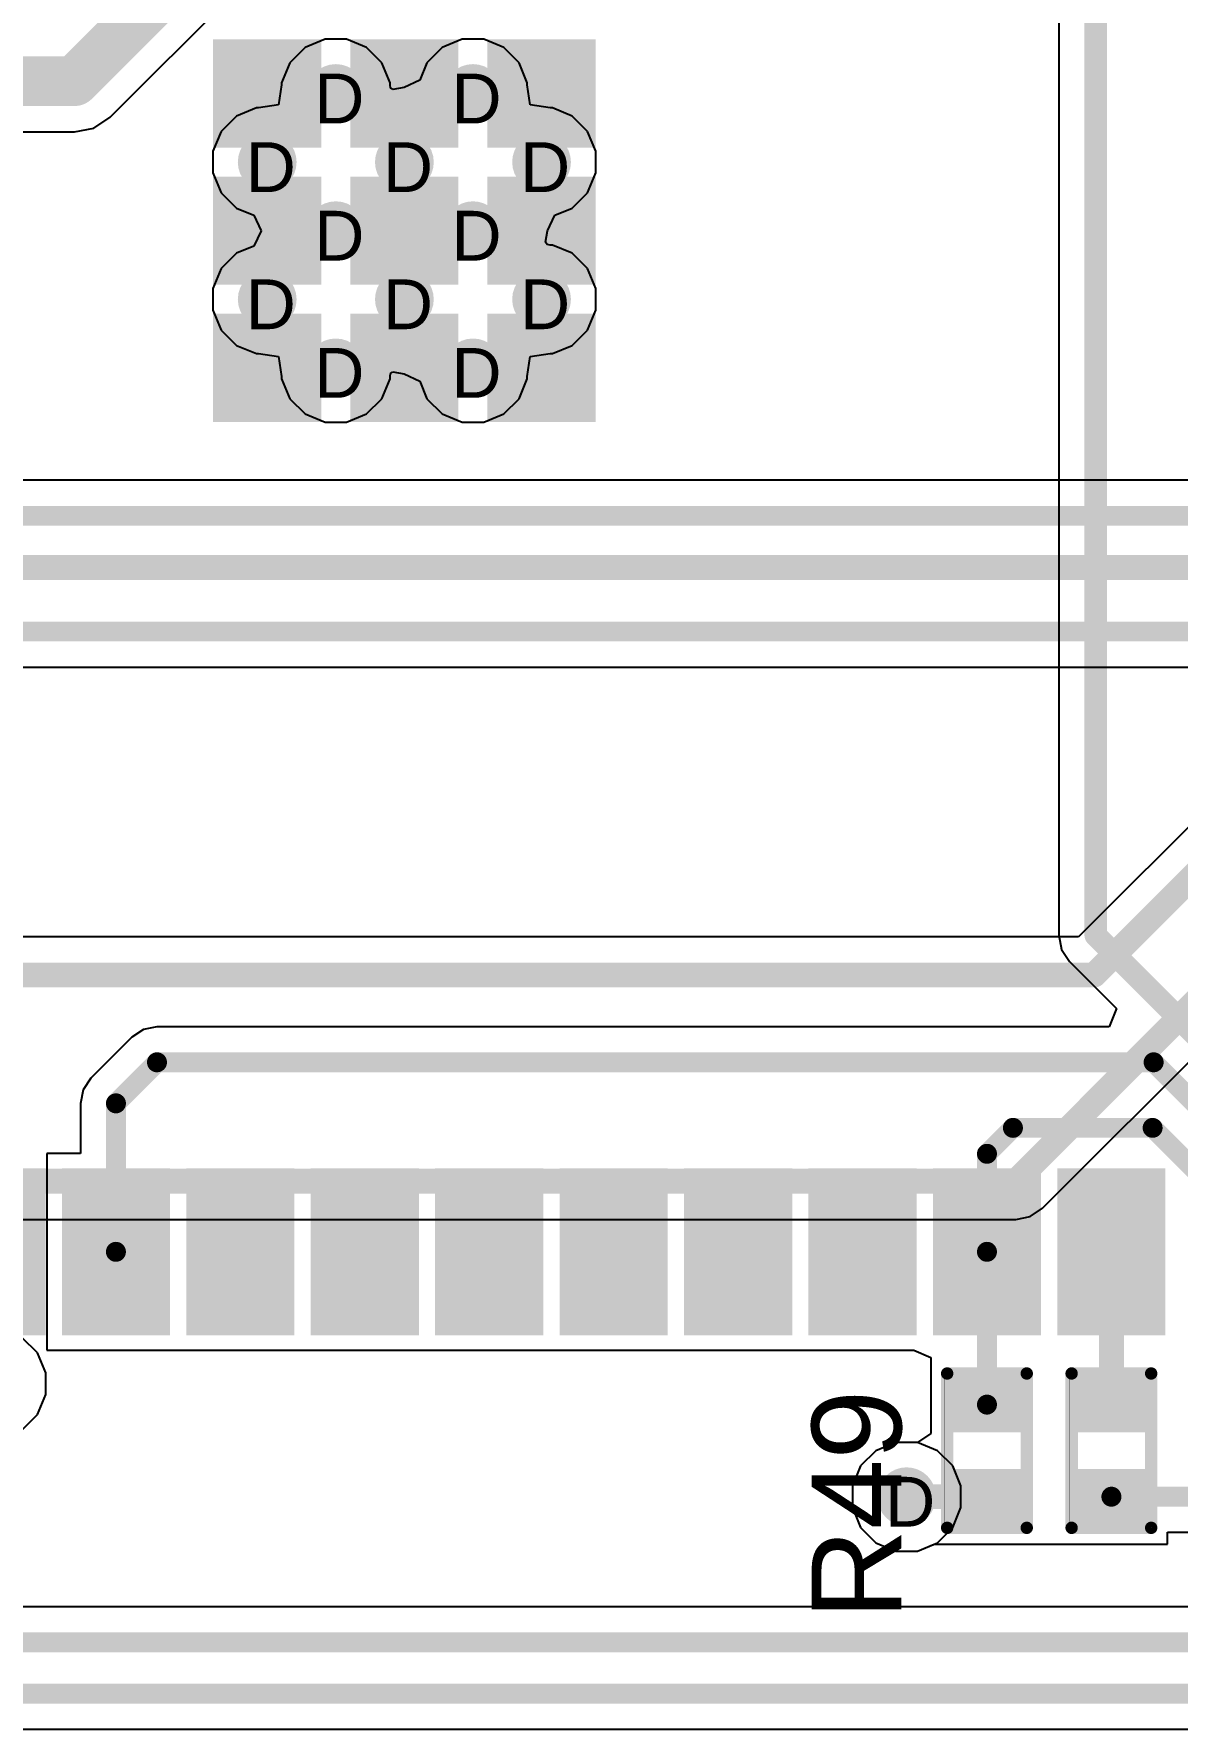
# Model space of a CAD drawing. Header units: inches. Extents: x -11 to 5428, y 0 to 5423.
# Drawn here: x 223.2 to 234.87, y 43.15 to 60.45 of the extents above; entities that cross this region are included whole.
import ezdxf

# ---------------------------------------------------------------- set-up
doc = ezdxf.new("R2010")
doc.units = ezdxf.units.IN
for name, color, linetype in [('Bottom Layer', 5, 'Continuous'), ('Dimension', 6, 'Continuous'), ('Drill Drawing', 1, 'Continuous'), ('GND', 16, 'Continuous'), ('Multi-Layer', 9, 'Continuous'), ('Pad Holes', 156, 'Continuous'), ('PWR', 76, 'Continuous'), ('Top Layer', 1, 'Continuous'), ('Top Overlay', 2, 'Continuous'), ('Top Paste', 8, 'Continuous'), ('Top Solder', 216, 'Continuous'), ('Via Holes', 16, 'Continuous')]:
    doc.layers.add(name, color=color, linetype=linetype)
doc.styles.add('Arial', font='', dxfattribs={"height": 0.2})
doc.styles.get('Arial').set_extended_font_data('Arial')

# ---------------------------------------------------------------- blocks, each defined once
blk = doc.blocks.new('ESP32_WROOM_32UE_N16_640')
at = {"layer": 'Bottom Layer'}
h = blk.add_hatch(color=5, dxfattribs=at)
edge = h.paths.add_edge_path()
edge.add_arc((-2.196, 2.94), 0.3, 0, 360)
h = blk.add_hatch(color=5, dxfattribs=at)
edge = h.paths.add_edge_path()
edge.add_arc((-0.796, 2.94), 0.3, 0, 360)
h = blk.add_hatch(color=5, dxfattribs=at)
edge = h.paths.add_edge_path()
edge.add_arc((-2.896, 2.24), 0.3, 0, 360)
h = blk.add_hatch(color=5, dxfattribs=at)
edge = h.paths.add_edge_path()
edge.add_arc((-1.496, 2.24), 0.3, 0, 360)
h = blk.add_hatch(color=5, dxfattribs=at)
edge = h.paths.add_edge_path()
edge.add_arc((-0.096, 2.24), 0.3, 0, 360)
h = blk.add_hatch(color=5, dxfattribs=at)
edge = h.paths.add_edge_path()
edge.add_arc((-2.196, 1.54), 0.3, 0, 360)
h = blk.add_hatch(color=5, dxfattribs=at)
edge = h.paths.add_edge_path()
edge.add_arc((-0.796, 1.54), 0.3, 0, 360)
h = blk.add_hatch(color=5, dxfattribs=at)
edge = h.paths.add_edge_path()
edge.add_arc((-2.896, 0.84), 0.3, 0, 360)
h = blk.add_hatch(color=5, dxfattribs=at)
edge = h.paths.add_edge_path()
edge.add_arc((-1.496, 0.84), 0.3, 0, 360)
h = blk.add_hatch(color=5, dxfattribs=at)
edge = h.paths.add_edge_path()
edge.add_arc((-0.096, 0.84), 0.3, 0, 360)
h = blk.add_hatch(color=5, dxfattribs=at)
edge = h.paths.add_edge_path()
edge.add_arc((-2.196, 0.14), 0.3, 0, 360)
h = blk.add_hatch(color=5, dxfattribs=at)
edge = h.paths.add_edge_path()
edge.add_arc((-0.796, 0.14), 0.3, 0, 360)
at = {"layer": 'GND'}
h = blk.add_hatch(color=16, dxfattribs=at)
edge = h.paths.add_edge_path()
edge.add_arc((-2.196, 2.94), 0.3, 0, 360)
h = blk.add_hatch(color=16, dxfattribs=at)
edge = h.paths.add_edge_path()
edge.add_arc((-0.796, 2.94), 0.3, 0, 360)
h = blk.add_hatch(color=16, dxfattribs=at)
edge = h.paths.add_edge_path()
edge.add_arc((-2.896, 2.24), 0.3, 0, 360)
h = blk.add_hatch(color=16, dxfattribs=at)
edge = h.paths.add_edge_path()
edge.add_arc((-1.496, 2.24), 0.3, 0, 360)
h = blk.add_hatch(color=16, dxfattribs=at)
edge = h.paths.add_edge_path()
edge.add_arc((-0.096, 2.24), 0.3, 0, 360)
h = blk.add_hatch(color=16, dxfattribs=at)
edge = h.paths.add_edge_path()
edge.add_arc((-2.196, 1.54), 0.3, 0, 360)
h = blk.add_hatch(color=16, dxfattribs=at)
edge = h.paths.add_edge_path()
edge.add_arc((-0.796, 1.54), 0.3, 0, 360)
h = blk.add_hatch(color=16, dxfattribs=at)
edge = h.paths.add_edge_path()
edge.add_arc((-2.896, 0.84), 0.3, 0, 360)
h = blk.add_hatch(color=16, dxfattribs=at)
edge = h.paths.add_edge_path()
edge.add_arc((-1.496, 0.84), 0.3, 0, 360)
h = blk.add_hatch(color=16, dxfattribs=at)
edge = h.paths.add_edge_path()
edge.add_arc((-0.096, 0.84), 0.3, 0, 360)
h = blk.add_hatch(color=16, dxfattribs=at)
edge = h.paths.add_edge_path()
edge.add_arc((-2.196, 0.14), 0.3, 0, 360)
h = blk.add_hatch(color=16, dxfattribs=at)
edge = h.paths.add_edge_path()
edge.add_arc((-0.796, 0.14), 0.3, 0, 360)
at = {"layer": 'Multi-Layer'}
h = blk.add_hatch(color=9, dxfattribs=at)
edge = h.paths.add_edge_path()
edge.add_arc((-2.196, 2.94), 0.3, 0, 360)
h = blk.add_hatch(color=9, dxfattribs=at)
edge = h.paths.add_edge_path()
edge.add_arc((-0.796, 2.94), 0.3, 0, 360)
h = blk.add_hatch(color=9, dxfattribs=at)
edge = h.paths.add_edge_path()
edge.add_arc((-2.896, 2.24), 0.3, 0, 360)
h = blk.add_hatch(color=9, dxfattribs=at)
edge = h.paths.add_edge_path()
edge.add_arc((-1.496, 2.24), 0.3, 0, 360)
h = blk.add_hatch(color=9, dxfattribs=at)
edge = h.paths.add_edge_path()
edge.add_arc((-0.096, 2.24), 0.3, 0, 360)
h = blk.add_hatch(color=9, dxfattribs=at)
edge = h.paths.add_edge_path()
edge.add_arc((-2.196, 1.54), 0.3, 0, 360)
h = blk.add_hatch(color=9, dxfattribs=at)
edge = h.paths.add_edge_path()
edge.add_arc((-0.796, 1.54), 0.3, 0, 360)
h = blk.add_hatch(color=9, dxfattribs=at)
edge = h.paths.add_edge_path()
edge.add_arc((-2.896, 0.84), 0.3, 0, 360)
h = blk.add_hatch(color=9, dxfattribs=at)
edge = h.paths.add_edge_path()
edge.add_arc((-1.496, 0.84), 0.3, 0, 360)
h = blk.add_hatch(color=9, dxfattribs=at)
edge = h.paths.add_edge_path()
edge.add_arc((-0.096, 0.84), 0.3, 0, 360)
h = blk.add_hatch(color=9, dxfattribs=at)
edge = h.paths.add_edge_path()
edge.add_arc((-2.196, 0.14), 0.3, 0, 360)
h = blk.add_hatch(color=9, dxfattribs=at)
edge = h.paths.add_edge_path()
edge.add_arc((-0.796, 0.14), 0.3, 0, 360)
at = {"layer": 'Pad Holes'}
h = blk.add_hatch(color=7, dxfattribs=at)
edge = h.paths.add_edge_path()
edge.add_arc((-2.196, 2.94), 0.15, 0, 360)
h = blk.add_hatch(color=7, dxfattribs=at)
edge = h.paths.add_edge_path()
edge.add_arc((-0.796, 2.94), 0.15, 0, 360)
h = blk.add_hatch(color=7, dxfattribs=at)
edge = h.paths.add_edge_path()
edge.add_arc((-2.896, 2.24), 0.15, 0, 360)
h = blk.add_hatch(color=7, dxfattribs=at)
edge = h.paths.add_edge_path()
edge.add_arc((-1.496, 2.24), 0.15, 0, 360)
h = blk.add_hatch(color=7, dxfattribs=at)
edge = h.paths.add_edge_path()
edge.add_arc((-0.096, 2.24), 0.15, 0, 360)
h = blk.add_hatch(color=7, dxfattribs=at)
edge = h.paths.add_edge_path()
edge.add_arc((-2.196, 1.54), 0.15, 0, 360)
h = blk.add_hatch(color=7, dxfattribs=at)
edge = h.paths.add_edge_path()
edge.add_arc((-0.796, 1.54), 0.15, 0, 360)
h = blk.add_hatch(color=7, dxfattribs=at)
edge = h.paths.add_edge_path()
edge.add_arc((-2.896, 0.84), 0.15, 0, 360)
h = blk.add_hatch(color=7, dxfattribs=at)
edge = h.paths.add_edge_path()
edge.add_arc((-1.496, 0.84), 0.15, 0, 360)
h = blk.add_hatch(color=7, dxfattribs=at)
edge = h.paths.add_edge_path()
edge.add_arc((-0.096, 0.84), 0.15, 0, 360)
h = blk.add_hatch(color=7, dxfattribs=at)
edge = h.paths.add_edge_path()
edge.add_arc((-2.196, 0.14), 0.15, 0, 360)
h = blk.add_hatch(color=7, dxfattribs=at)
edge = h.paths.add_edge_path()
edge.add_arc((-0.796, 0.14), 0.15, 0, 360)
at = {"layer": 'PWR'}
h = blk.add_hatch(color=76, dxfattribs=at)
edge = h.paths.add_edge_path()
edge.add_arc((-2.196, 2.94), 0.3, 0, 360)
h = blk.add_hatch(color=76, dxfattribs=at)
edge = h.paths.add_edge_path()
edge.add_arc((-0.796, 2.94), 0.3, 0, 360)
h = blk.add_hatch(color=76, dxfattribs=at)
edge = h.paths.add_edge_path()
edge.add_arc((-2.896, 2.24), 0.3, 0, 360)
h = blk.add_hatch(color=76, dxfattribs=at)
edge = h.paths.add_edge_path()
edge.add_arc((-1.496, 2.24), 0.3, 0, 360)
h = blk.add_hatch(color=76, dxfattribs=at)
edge = h.paths.add_edge_path()
edge.add_arc((-0.096, 2.24), 0.3, 0, 360)
h = blk.add_hatch(color=76, dxfattribs=at)
edge = h.paths.add_edge_path()
edge.add_arc((-2.196, 1.54), 0.3, 0, 360)
h = blk.add_hatch(color=76, dxfattribs=at)
edge = h.paths.add_edge_path()
edge.add_arc((-0.796, 1.54), 0.3, 0, 360)
h = blk.add_hatch(color=76, dxfattribs=at)
edge = h.paths.add_edge_path()
edge.add_arc((-2.896, 0.84), 0.3, 0, 360)
h = blk.add_hatch(color=76, dxfattribs=at)
edge = h.paths.add_edge_path()
edge.add_arc((-1.496, 0.84), 0.3, 0, 360)
h = blk.add_hatch(color=76, dxfattribs=at)
edge = h.paths.add_edge_path()
edge.add_arc((-0.096, 0.84), 0.3, 0, 360)
h = blk.add_hatch(color=76, dxfattribs=at)
edge = h.paths.add_edge_path()
edge.add_arc((-2.196, 0.14), 0.3, 0, 360)
h = blk.add_hatch(color=76, dxfattribs=at)
edge = h.paths.add_edge_path()
edge.add_arc((-0.796, 0.14), 0.3, 0, 360)
at = {"layer": 'Top Layer'}
for points in [[(-3.346, 3.39), (-2.446, 3.39), (-2.446, 2.49), (-3.346, 2.49)], [(-1.946, 3.39), (-1.046, 3.39), (-1.046, 2.49), (-1.946, 2.49)], [(-0.546, 3.39), (0.354, 3.39), (0.354, 2.49), (-0.546, 2.49)], [(-3.346, 1.99), (-2.446, 1.99), (-2.446, 1.09), (-3.346, 1.09)], [(-1.946, 1.99), (-1.046, 1.99), (-1.046, 1.09), (-1.946, 1.09)], [(-0.546, 1.99), (0.354, 1.99), (0.354, 1.09), (-0.546, 1.09)], [(-3.346, 0.59), (-2.446, 0.59), (-2.446, -0.31), (-3.346, -0.31)], [(-1.946, 0.59), (-1.046, 0.59), (-1.046, -0.31), (-1.946, -0.31)], [(-0.546, 0.59), (0.354, 0.59), (0.354, -0.31), (-0.546, -0.31)], [(-6.16, -9.63), (-6.16, -8.13), (-5.26, -8.13), (-5.26, -9.63)], [(-4.89, -9.63), (-4.89, -8.13), (-3.99, -8.13), (-3.99, -9.63)], [(-3.62, -9.63), (-3.62, -8.13), (-2.72, -8.13), (-2.72, -9.63)], [(-2.35, -9.63), (-2.35, -8.13), (-1.45, -8.13), (-1.45, -9.63)], [(-1.08, -9.63), (-1.08, -8.13), (-0.18, -8.13), (-0.18, -9.63)], [(0.19, -9.63), (0.19, -8.13), (1.09, -8.13), (1.09, -9.63)], [(1.46, -9.63), (1.46, -8.13), (2.36, -8.13), (2.36, -9.63)], [(2.73, -9.63), (2.73, -8.13), (3.63, -8.13), (3.63, -9.63)], [(4, -9.63), (4, -8.13), (4.9, -8.13), (4.9, -9.63)], [(5.27, -9.63), (5.27, -8.13), (6.17, -8.13), (6.17, -9.63)]]:
    blk.add_hatch(color=1, dxfattribs=at).paths.add_polyline_path(points)
h = blk.add_hatch(color=1, dxfattribs=at)
edge = h.paths.add_edge_path()
edge.add_arc((-2.196, 2.94), 0.3, 0, 360)
h = blk.add_hatch(color=1, dxfattribs=at)
edge = h.paths.add_edge_path()
edge.add_arc((-0.796, 2.94), 0.3, 0, 360)
h = blk.add_hatch(color=1, dxfattribs=at)
edge = h.paths.add_edge_path()
edge.add_arc((-2.896, 2.24), 0.3, 0, 360)
h = blk.add_hatch(color=1, dxfattribs=at)
edge = h.paths.add_edge_path()
edge.add_arc((-1.496, 2.24), 0.3, 0, 360)
h = blk.add_hatch(color=1, dxfattribs=at)
edge = h.paths.add_edge_path()
edge.add_arc((-0.096, 2.24), 0.3, 0, 360)
h = blk.add_hatch(color=1, dxfattribs=at)
edge = h.paths.add_edge_path()
edge.add_arc((-2.196, 1.54), 0.3, 0, 360)
h = blk.add_hatch(color=1, dxfattribs=at)
edge = h.paths.add_edge_path()
edge.add_arc((-0.796, 1.54), 0.3, 0, 360)
h = blk.add_hatch(color=1, dxfattribs=at)
edge = h.paths.add_edge_path()
edge.add_arc((-2.896, 0.84), 0.3, 0, 360)
h = blk.add_hatch(color=1, dxfattribs=at)
edge = h.paths.add_edge_path()
edge.add_arc((-1.496, 0.84), 0.3, 0, 360)
h = blk.add_hatch(color=1, dxfattribs=at)
edge = h.paths.add_edge_path()
edge.add_arc((-0.096, 0.84), 0.3, 0, 360)
h = blk.add_hatch(color=1, dxfattribs=at)
edge = h.paths.add_edge_path()
edge.add_arc((-2.196, 0.14), 0.3, 0, 360)
h = blk.add_hatch(color=1, dxfattribs=at)
edge = h.paths.add_edge_path()
edge.add_arc((-0.796, 0.14), 0.3, 0, 360)
at = {"layer": 'Top Paste'}
for points in [[(-3.346, 3.39), (-2.446, 3.39), (-2.446, 2.49), (-3.346, 2.49)], [(-1.946, 3.39), (-1.046, 3.39), (-1.046, 2.49), (-1.946, 2.49)], [(-0.546, 3.39), (0.354, 3.39), (0.354, 2.49), (-0.546, 2.49)], [(-3.346, 1.99), (-2.446, 1.99), (-2.446, 1.09), (-3.346, 1.09)], [(-1.946, 1.99), (-1.046, 1.99), (-1.046, 1.09), (-1.946, 1.09)], [(-0.546, 1.99), (0.354, 1.99), (0.354, 1.09), (-0.546, 1.09)], [(-3.346, 0.59), (-2.446, 0.59), (-2.446, -0.31), (-3.346, -0.31)], [(-1.946, 0.59), (-1.046, 0.59), (-1.046, -0.31), (-1.946, -0.31)], [(-0.546, 0.59), (0.354, 0.59), (0.354, -0.31), (-0.546, -0.31)], [(-6.16, -9.63), (-6.16, -8.13), (-5.26, -8.13), (-5.26, -9.63)], [(-4.89, -9.63), (-4.89, -8.13), (-3.99, -8.13), (-3.99, -9.63)], [(-3.62, -9.63), (-3.62, -8.13), (-2.72, -8.13), (-2.72, -9.63)], [(-2.35, -9.63), (-2.35, -8.13), (-1.45, -8.13), (-1.45, -9.63)], [(-1.08, -9.63), (-1.08, -8.13), (-0.18, -8.13), (-0.18, -9.63)], [(0.19, -9.63), (0.19, -8.13), (1.09, -8.13), (1.09, -9.63)], [(1.46, -9.63), (1.46, -8.13), (2.36, -8.13), (2.36, -9.63)], [(2.73, -9.63), (2.73, -8.13), (3.63, -8.13), (3.63, -9.63)], [(4, -9.63), (4, -8.13), (4.9, -8.13), (4.9, -9.63)], [(5.27, -9.63), (5.27, -8.13), (6.17, -8.13), (6.17, -9.63)]]:
    blk.add_hatch(color=8, dxfattribs=at).paths.add_polyline_path(points)
at = {"layer": 'Top Solder'}
for points in [[(-3.448, 3.492), (-2.344, 3.492), (-2.344, 2.388), (-3.448, 2.388)], [(-2.048, 3.492), (-0.944, 3.492), (-0.944, 2.388), (-2.048, 2.388)], [(-0.648, 3.492), (0.456, 3.492), (0.456, 2.388), (-0.648, 2.388)], [(-3.448, 2.092), (-2.344, 2.092), (-2.344, 0.988), (-3.448, 0.988)], [(-2.048, 2.092), (-0.944, 2.092), (-0.944, 0.988), (-2.048, 0.988)], [(-0.648, 2.092), (0.456, 2.092), (0.456, 0.988), (-0.648, 0.988)], [(-3.448, 0.692), (-2.344, 0.692), (-2.344, -0.412), (-3.448, -0.412)], [(-2.048, 0.692), (-0.944, 0.692), (-0.944, -0.412), (-2.048, -0.412)], [(-0.648, 0.692), (0.456, 0.692), (0.456, -0.412), (-0.648, -0.412)], [(-6.262, -9.732), (-6.262, -8.028), (-5.158, -8.028), (-5.158, -9.732)], [(-4.992, -9.732), (-4.992, -8.028), (-3.888, -8.028), (-3.888, -9.732)], [(-3.722, -9.732), (-3.722, -8.028), (-2.618, -8.028), (-2.618, -9.732)], [(-2.452, -9.732), (-2.452, -8.028), (-1.348, -8.028), (-1.348, -9.732)], [(-1.182, -9.732), (-1.182, -8.028), (-0.078, -8.028), (-0.078, -9.732)], [(0.088, -9.732), (0.088, -8.028), (1.192, -8.028), (1.192, -9.732)], [(1.358, -9.732), (1.358, -8.028), (2.462, -8.028), (2.462, -9.732)], [(2.628, -9.732), (2.628, -8.028), (3.732, -8.028), (3.732, -9.732)], [(3.898, -9.732), (3.898, -8.028), (5.002, -8.028), (5.002, -9.732)], [(5.168, -9.732), (5.168, -8.028), (6.272, -8.028), (6.272, -9.732)]]:
    blk.add_hatch(color=216, dxfattribs=at).paths.add_polyline_path(points)
blk = doc.blocks.new('R___0402_732')
at = {"layer": 'Top Layer'}
for points in [[(-0.698, -0.317), (-0.698, 0.318), (-0.241, 0.318), (-0.241, -0.317)], [(0.241, -0.317), (0.241, 0.318), (0.699, 0.318), (0.699, -0.317)]]:
    blk.add_hatch(color=1, dxfattribs=at).paths.add_polyline_path(points)
at = {"layer": 'Top Paste'}
for points in [[(-0.698, -0.317), (-0.698, 0.318), (-0.241, 0.318), (-0.241, -0.317)], [(0.241, -0.317), (0.241, 0.318), (0.699, 0.318), (0.699, -0.317)]]:
    blk.add_hatch(color=8, dxfattribs=at).paths.add_polyline_path(points)
at = {"layer": 'Top Solder'}
for points in [[(-0.753, -0.372), (-0.753, 0.373), (-0.186, 0.373), (-0.186, -0.372)], [(0.186, -0.372), (0.186, 0.373), (0.754, 0.373), (0.754, -0.372)]]:
    blk.add_hatch(color=216, dxfattribs=at).paths.add_polyline_path(points)
at = {"layer": 'Top Overlay'}
for points in [[(0.787, 0.406, 0.127, 0.127, 0), (-0.787, 0.406, 0.127, 0.127, 0)], [(-0.787, -0.406, 0.127, 0.127, 0), (-0.787, 0.406, 0.127, 0.127, 0)], [(0.787, -0.406, 0.127, 0.127, 0), (0.787, 0.406, 0.127, 0.127, 0)], [(0.787, -0.406, 0.127, 0.127, 0), (-0.787, -0.406, 0.127, 0.127, 0)], [(0.813, -0.432, 0.00323, 0.00323, 0), (-0.813, -0.432, 0.00323, 0.00323, 0)]]:
    blk.add_lwpolyline(points, format="xyseb", dxfattribs=at)
for points in [[(-0.819, 0.406, 0.0635, 0.0635, 1), (-0.756, 0.406, 0.0635, 0.0635, 1)], [(-0.819, 0.406, 0.0635, 0.0635, 1), (-0.756, 0.406, 0.0635, 0.0635, 1)], [(0.756, 0.406, 0.0635, 0.0635, 1), (0.819, 0.406, 0.0635, 0.0635, 1)], [(0.756, 0.406, 0.0635, 0.0635, 1), (0.819, 0.406, 0.0635, 0.0635, 1)], [(-0.819, -0.406, 0.0635, 0.0635, 1), (-0.756, -0.406, 0.0635, 0.0635, 1)], [(-0.819, -0.406, 0.0635, 0.0635, 1), (-0.756, -0.406, 0.0635, 0.0635, 1)], [(0.756, -0.406, 0.0635, 0.0635, 1), (0.819, -0.406, 0.0635, 0.0635, 1)], [(0.756, -0.406, 0.0635, 0.0635, 1), (0.819, -0.406, 0.0635, 0.0635, 1)], [(-0.814, -0.432, 0.00161, 0.00161, 1), (-0.812, -0.432, 0.00161, 0.00161, 1)], [(0.812, -0.432, 0.00161, 0.00161, 1), (0.814, -0.432, 0.00161, 0.00161, 1)]]:
    blk.add_lwpolyline(points, format="xyseb", close=True, dxfattribs=at)
blk = doc.blocks.new('R___0402_736')
at = {"layer": 'Top Layer'}
for points in [[(-0.698, -0.317), (-0.698, 0.318), (-0.241, 0.318), (-0.241, -0.317)], [(0.241, -0.317), (0.241, 0.318), (0.699, 0.318), (0.699, -0.317)]]:
    blk.add_hatch(color=1, dxfattribs=at).paths.add_polyline_path(points)
at = {"layer": 'Top Paste'}
for points in [[(-0.698, -0.317), (-0.698, 0.318), (-0.241, 0.318), (-0.241, -0.317)], [(0.241, -0.317), (0.241, 0.318), (0.699, 0.318), (0.699, -0.317)]]:
    blk.add_hatch(color=8, dxfattribs=at).paths.add_polyline_path(points)
at = {"layer": 'Top Solder'}
for points in [[(-0.753, -0.372), (-0.753, 0.373), (-0.186, 0.373), (-0.186, -0.372)], [(0.186, -0.372), (0.186, 0.373), (0.754, 0.373), (0.754, -0.372)]]:
    blk.add_hatch(color=216, dxfattribs=at).paths.add_polyline_path(points)
at = {"layer": 'Top Overlay'}
for points in [[(0.787, 0.406, 0.127, 0.127, 0), (-0.787, 0.406, 0.127, 0.127, 0)], [(-0.787, -0.406, 0.127, 0.127, 0), (-0.787, 0.406, 0.127, 0.127, 0)], [(0.787, -0.406, 0.127, 0.127, 0), (0.787, 0.406, 0.127, 0.127, 0)], [(0.787, -0.406, 0.127, 0.127, 0), (-0.787, -0.406, 0.127, 0.127, 0)], [(0.813, -0.432, 0.00323, 0.00323, 0), (-0.813, -0.432, 0.00323, 0.00323, 0)]]:
    blk.add_lwpolyline(points, format="xyseb", dxfattribs=at)
for points in [[(-0.819, 0.406, 0.0635, 0.0635, 1), (-0.756, 0.406, 0.0635, 0.0635, 1)], [(-0.819, 0.406, 0.0635, 0.0635, 1), (-0.756, 0.406, 0.0635, 0.0635, 1)], [(0.756, 0.406, 0.0635, 0.0635, 1), (0.819, 0.406, 0.0635, 0.0635, 1)], [(0.756, 0.406, 0.0635, 0.0635, 1), (0.819, 0.406, 0.0635, 0.0635, 1)], [(-0.819, -0.406, 0.0635, 0.0635, 1), (-0.756, -0.406, 0.0635, 0.0635, 1)], [(-0.819, -0.406, 0.0635, 0.0635, 1), (-0.756, -0.406, 0.0635, 0.0635, 1)], [(0.756, -0.406, 0.0635, 0.0635, 1), (0.819, -0.406, 0.0635, 0.0635, 1)], [(0.756, -0.406, 0.0635, 0.0635, 1), (0.819, -0.406, 0.0635, 0.0635, 1)], [(-0.814, -0.432, 0.00161, 0.00161, 1), (-0.812, -0.432, 0.00161, 0.00161, 1)], [(0.812, -0.432, 0.00161, 0.00161, 1), (0.814, -0.432, 0.00161, 0.00161, 1)]]:
    blk.add_lwpolyline(points, format="xyseb", close=True, dxfattribs=at)

msp = doc.modelspace()

# ---------------------------------------------------------------- hatches: boundary and pattern name
at = {"layer": 'Bottom Layer'}
h = msp.add_hatch(color=5, dxfattribs=at)
edge = h.paths.add_edge_path()
edge.add_arc((232.11, 45.519), 0.3, 0, 360)
at = {"layer": 'GND'}
h = msp.add_hatch(color=16, dxfattribs=at)
edge = h.paths.add_edge_path()
edge.add_arc((232.11, 45.519), 0.3, 0, 360)
at = {"layer": 'PWR'}
h = msp.add_hatch(color=76, dxfattribs=at)
edge = h.paths.add_edge_path()
edge.add_arc((232.11, 45.519), 0.3, 0, 360)
at = {"layer": 'Top Layer'}
h = msp.add_hatch(color=1, dxfattribs=at)
edge = h.paths.add_edge_path()
edge.add_arc((232.11, 45.519), 0.3, 0, 360)
at = {"layer": 'Via Holes'}
h = msp.add_hatch(color=7, dxfattribs=at)
edge = h.paths.add_edge_path()
edge.add_arc((232.11, 45.519), 0.15, 0, 360)

# ---------------------------------------------------------------- linework, layer by layer
at = {"layer": 'Bottom Layer'}
for p, q in [((223.982, 59.597), (229.729, 65.344)), ((223.814, 59.485), (223.982, 59.597)), ((202.422, 59.446), (223.616, 59.446)), ((223.616, 59.446), (223.814, 59.485)), ((233.497, 48.463), (243.868, 58.834)), ((236.499, 55.891), (215.556, 55.891)), ((216.538, 53.985), (236.353, 53.985)), ((236.431, 53.798), (233.864, 51.231)), ((233.864, 51.231), (202.546, 51.231)), ((233.371, 48.379), (233.497, 48.463)), ((209.748, 48.349), (233.223, 48.349)), ((233.223, 48.349), (233.371, 48.379)), ((232, 46.073), (231.796, 45.988)), ((232.22, 46.073), (232, 46.073)), ((232.424, 45.988), (232.22, 46.073)), ((231.796, 45.988), (231.64, 45.833)), ((232.58, 45.833), (232.424, 45.988)), ((231.64, 45.833), (231.556, 45.629)), ((232.664, 45.629), (232.58, 45.833)), ((231.556, 45.629), (231.556, 45.409)), ((232.664, 45.409), (232.664, 45.629)), ((231.556, 45.409), (231.64, 45.205)), ((232.58, 45.205), (232.664, 45.409)), ((231.64, 45.205), (231.796, 45.049)), ((232.424, 45.049), (232.58, 45.205)), ((231.796, 45.049), (232, 44.965)), ((232.22, 44.965), (232.424, 45.049)), ((232, 44.965), (232.22, 44.965))]:
    msp.add_line(p, q, dxfattribs=at)
for points in [[(223.616, 59.964, 0.508, 0.508, 0), (229.514, 65.862, 0.508, 0.508, 0)], [(234.025, 50.843, 0.254, 0.254, 0), (243.99, 60.808, 0.254, 0.254, 0)], [(202.207, 59.964, 0.508, 0.508, 0), (223.616, 59.964, 0.508, 0.508, 0)], [(233.223, 48.738, 0.254, 0.254, 0), (243.707, 59.222, 0.254, 0.254, 0)], [(215.556, 55.528, 0.203, 0.203, 0), (236.649, 55.528, 0.203, 0.203, 0)], [(215.876, 54.984, 0.203, 0.203, 0), (236.833, 54.984, 0.203, 0.203, 0)], [(216.117, 54.348, 0.203, 0.203, 0), (236.864, 54.348, 0.203, 0.203, 0)], [(198.86, 50.843, 0.254, 0.254, 0), (234.025, 50.843, 0.254, 0.254, 0)], [(197.183, 48.738, 0.254, 0.254, 0), (233.223, 48.738, 0.254, 0.254, 0)]]:
    msp.add_lwpolyline(points, format="xyseb", dxfattribs=at)
for points in [[(223.489, 59.964, 0.254, 0.254, 1), (223.743, 59.964, 0.254, 0.254, 1)], [(223.489, 59.964, 0.254, 0.254, 1), (223.743, 59.964, 0.254, 0.254, 1)], [(233.962, 50.843, 0.127, 0.127, 1), (234.089, 50.843, 0.127, 0.127, 1)], [(233.962, 50.843, 0.127, 0.127, 1), (234.089, 50.843, 0.127, 0.127, 1)], [(233.159, 48.738, 0.127, 0.127, 1), (233.286, 48.738, 0.127, 0.127, 1)], [(233.159, 48.738, 0.127, 0.127, 1), (233.286, 48.738, 0.127, 0.127, 1)]]:
    msp.add_lwpolyline(points, format="xyseb", close=True, dxfattribs=at)
at = {"layer": 'Dimension'}
msp.add_lwpolyline([(0, 55, 0.254, 0.254, 0), (344, 55, 0.254, 0.254, 0)], format="xyseb", dxfattribs=at)
at = {"layer": 'GND'}
for p, q in [((232, 46.073), (231.796, 45.988)), ((232.22, 46.073), (232, 46.073)), ((232.424, 45.988), (232.22, 46.073)), ((231.796, 45.988), (231.64, 45.833)), ((232.58, 45.833), (232.424, 45.988)), ((231.64, 45.833), (231.556, 45.629)), ((232.664, 45.629), (232.58, 45.833)), ((231.556, 45.629), (231.556, 45.409)), ((232.664, 45.409), (232.664, 45.629)), ((231.556, 45.409), (231.64, 45.205)), ((232.58, 45.205), (232.664, 45.409)), ((231.64, 45.205), (231.796, 45.049)), ((232.424, 45.049), (232.58, 45.205)), ((231.796, 45.049), (232, 44.965)), ((232.22, 44.965), (232.424, 45.049)), ((232, 44.965), (232.22, 44.965))]:
    msp.add_line(p, q, dxfattribs=at)
at = {"layer": 'PWR'}
for p, q in [((226.174, 60.392), (225.97, 60.308)), ((226.394, 60.392), (226.174, 60.392)), ((226.598, 60.308), (226.394, 60.392)), ((227.574, 60.392), (227.37, 60.308)), ((227.794, 60.392), (227.574, 60.392)), ((227.998, 60.308), (227.794, 60.392)), ((225.97, 60.308), (225.814, 60.152)), ((226.754, 60.152), (226.598, 60.308)), ((227.37, 60.308), (227.214, 60.152)), ((228.154, 60.152), (227.998, 60.308)), ((225.814, 60.152), (225.73, 59.948)), ((226.838, 59.948), (226.754, 60.152)), ((227.214, 60.152), (227.14, 59.974)), ((228.238, 59.948), (228.154, 60.152)), ((225.73, 59.927), (225.699, 59.723)), ((225.73, 59.948), (225.73, 59.927)), ((226.838, 59.927), (226.838, 59.948)), ((226.843, 59.894), (226.838, 59.927)), ((226.866, 59.879), (226.843, 59.894)), ((226.983, 59.9), (226.866, 59.879)), ((227.14, 59.974), (226.983, 59.9)), ((228.238, 59.927), (228.238, 59.948)), ((228.269, 59.723), (228.238, 59.927)), ((225.474, 59.692), (225.27, 59.608)), ((225.495, 59.692), (225.474, 59.692)), ((225.699, 59.723), (225.495, 59.692)), ((228.473, 59.692), (228.269, 59.723)), ((228.494, 59.692), (228.473, 59.692)), ((228.698, 59.608), (228.494, 59.692)), ((225.27, 59.608), (225.114, 59.452)), ((228.854, 59.452), (228.698, 59.608)), ((225.114, 59.452), (225.03, 59.248)), ((228.938, 59.248), (228.854, 59.452)), ((225.03, 59.248), (225.03, 59.028)), ((228.938, 59.028), (228.938, 59.248)), ((225.03, 59.028), (225.114, 58.824)), ((228.854, 58.824), (228.938, 59.028)), ((225.114, 58.824), (225.27, 58.668)), ((228.698, 58.668), (228.854, 58.824)), ((225.27, 58.668), (225.448, 58.595)), ((228.519, 58.595), (228.698, 58.668)), ((225.448, 58.595), (225.521, 58.438)), ((228.446, 58.437), (228.519, 58.595)), ((225.521, 58.438), (225.448, 58.281)), ((228.425, 58.32), (228.446, 58.437)), ((228.44, 58.297), (228.425, 58.32)), ((228.473, 58.292), (228.44, 58.297)), ((225.27, 58.208), (225.114, 58.052)), ((225.448, 58.281), (225.27, 58.208)), ((228.494, 58.292), (228.473, 58.292)), ((228.698, 58.208), (228.494, 58.292)), ((228.854, 58.052), (228.698, 58.208)), ((225.114, 58.052), (225.03, 57.848)), ((228.938, 57.848), (228.854, 58.052)), ((225.03, 57.848), (225.03, 57.628)), ((228.938, 57.628), (228.938, 57.848)), ((225.03, 57.628), (225.114, 57.424)), ((228.854, 57.424), (228.938, 57.628)), ((225.114, 57.424), (225.27, 57.268)), ((225.27, 57.268), (225.474, 57.184)), ((228.494, 57.184), (228.698, 57.268)), ((228.698, 57.268), (228.854, 57.424)), ((225.474, 57.184), (225.495, 57.184)), ((225.495, 57.184), (225.699, 57.153)), ((225.699, 57.153), (225.73, 56.949)), ((228.238, 56.949), (228.269, 57.153)), ((228.269, 57.153), (228.473, 57.184)), ((228.473, 57.184), (228.494, 57.184)), ((225.73, 56.949), (225.73, 56.928)), ((225.73, 56.928), (225.814, 56.724)), ((226.754, 56.724), (226.838, 56.928)), ((226.838, 56.949), (226.843, 56.982)), ((226.838, 56.928), (226.838, 56.949)), ((226.843, 56.982), (226.866, 56.997)), ((226.866, 56.997), (226.983, 56.976)), ((226.983, 56.976), (227.14, 56.902)), ((228.154, 56.724), (228.238, 56.928)), ((228.238, 56.928), (228.238, 56.949)), ((227.14, 56.902), (227.214, 56.724)), ((225.814, 56.724), (225.97, 56.568)), ((225.97, 56.568), (226.174, 56.484)), ((226.394, 56.484), (226.598, 56.568)), ((226.598, 56.568), (226.754, 56.724)), ((227.214, 56.724), (227.37, 56.568)), ((227.37, 56.568), (227.574, 56.484)), ((227.794, 56.484), (227.998, 56.568)), ((227.998, 56.568), (228.154, 56.724)), ((226.174, 56.484), (226.394, 56.484)), ((227.574, 56.484), (227.794, 56.484)), ((223.24, 46.986), (223.084, 47.141)), ((223.324, 46.782), (223.24, 46.986)), ((223.324, 46.562), (223.324, 46.782)), ((223.24, 46.358), (223.324, 46.562)), ((223.084, 46.202), (223.24, 46.358))]:
    msp.add_line(p, q, dxfattribs=at)
at = {"layer": 'Top Layer'}
for p, q in [((233.663, 66.418), (233.663, 51.248)), ((233.663, 51.248), (233.692, 51.104)), ((233.692, 51.104), (233.773, 50.982)), ((233.773, 50.982), (234.253, 50.502)), ((234.253, 50.502), (234.176, 50.314)), ((224.203, 50.208), (223.784, 49.789)), ((224.32, 50.287), (224.203, 50.208)), ((224.459, 50.314), (224.32, 50.287)), ((234.176, 50.314), (224.459, 50.314)), ((224.459, 50.314), (224.459, 50.314)), ((223.705, 49.671), (223.677, 49.533)), ((223.784, 49.789), (223.705, 49.671)), ((223.677, 49.533), (223.677, 49.533)), ((223.677, 49.533), (223.677, 49.022)), ((223.677, 49.022), (223.336, 49.022)), ((223.336, 49.022), (223.336, 47.014)), ((223.336, 47.014), (232.185, 47.014)), ((232.185, 47.014), (232.358, 46.941)), ((232.358, 46.941), (232.358, 46.165)), ((232, 46.073), (231.796, 45.988)), ((232.22, 46.073), (232, 46.073)), ((232.358, 46.165), (232.22, 46.073)), ((231.796, 45.988), (231.64, 45.833)), ((231.64, 45.833), (231.556, 45.629)), ((231.556, 45.629), (231.556, 45.409)), ((231.556, 45.409), (231.64, 45.205)), ((231.64, 45.205), (231.796, 45.049)), ((234.771, 45.036), (234.771, 45.156)), ((234.771, 45.156), (244.553, 45.156)), ((231.796, 45.049), (232, 44.965)), ((232.22, 44.965), (232.392, 45.036)), ((232.392, 45.036), (233.501, 45.036)), ((233.501, 45.036), (233.501, 45.036)), ((233.501, 45.036), (233.628, 45.036)), ((233.628, 45.036), (233.628, 45.036)), ((233.628, 45.036), (234.771, 45.036)), ((232, 44.965), (232.22, 44.965)), ((250.909, 44.394), (222.858, 44.394)), ((222.491, 43.148), (251.418, 43.148))]:
    msp.add_line(p, q, dxfattribs=at)
for points in [[(234.039, 51.248, 0.229, 0.229, 0), (234.039, 66.573, 0.229, 0.229, 0)], [(234.039, 51.248, 0.229, 0.229, 0), (236.019, 49.268, 0.229, 0.229, 0)], [(224.04, 49.533, 0.203, 0.203, 0), (224.459, 49.952, 0.203, 0.203, 0)], [(224.459, 49.952, 0.203, 0.203, 0), (234.631, 49.952, 0.203, 0.203, 0)], [(234.631, 49.952, 0.203, 0.203, 0), (236.958, 47.625, 0.203, 0.203, 0)], [(224.04, 48.018, 0.203, 0.203, 0), (224.04, 49.533, 0.203, 0.203, 0)], [(232.93, 49.018, 0.203, 0.203, 0), (233.195, 49.283, 0.203, 0.203, 0)], [(233.195, 49.283, 0.203, 0.203, 0), (234.621, 49.283, 0.203, 0.203, 0)], [(234.621, 49.283, 0.203, 0.203, 0), (236.888, 47.015, 0.203, 0.203, 0)], [(232.93, 48.018, 0.203, 0.203, 0), (232.93, 49.018, 0.203, 0.203, 0)], [(232.93, 46.459, 0.203, 0.203, 0), (232.93, 48.018, 0.203, 0.203, 0)], [(234.2, 46.459, 0.254, 0.254, 0), (234.2, 48.018, 0.254, 0.254, 0)], [(232.11, 45.519, 0.254, 0.254, 0), (232.93, 45.519, 0.254, 0.254, 0)], [(234.2, 45.519, 0.203, 0.203, 0), (244.553, 45.519, 0.203, 0.203, 0)], [(222.708, 44.032, 0.203, 0.203, 0), (251.059, 44.032, 0.203, 0.203, 0)], [(222.491, 43.51, 0.203, 0.203, 0), (251.418, 43.51, 0.203, 0.203, 0)]]:
    msp.add_lwpolyline(points, format="xyseb", dxfattribs=at)
for points in [[(233.982, 51.248, 0.114, 0.114, 1), (234.096, 51.248, 0.114, 0.114, 1)], [(233.982, 51.248, 0.114, 0.114, 1), (234.096, 51.248, 0.114, 0.114, 1)], [(224.408, 49.952, 0.102, 0.102, 1), (224.51, 49.952, 0.102, 0.102, 1)], [(224.408, 49.952, 0.102, 0.102, 1), (224.51, 49.952, 0.102, 0.102, 1)], [(234.58, 49.952, 0.102, 0.102, 1), (234.682, 49.952, 0.102, 0.102, 1)], [(234.58, 49.952, 0.102, 0.102, 1), (234.682, 49.952, 0.102, 0.102, 1)], [(223.989, 49.533, 0.102, 0.102, 1), (224.091, 49.533, 0.102, 0.102, 1)], [(223.989, 49.533, 0.102, 0.102, 1), (224.091, 49.533, 0.102, 0.102, 1)], [(233.144, 49.283, 0.102, 0.102, 1), (233.246, 49.283, 0.102, 0.102, 1)], [(233.144, 49.283, 0.102, 0.102, 1), (233.246, 49.283, 0.102, 0.102, 1)], [(234.57, 49.283, 0.102, 0.102, 1), (234.671, 49.283, 0.102, 0.102, 1)], [(234.57, 49.283, 0.102, 0.102, 1), (234.671, 49.283, 0.102, 0.102, 1)], [(232.879, 49.018, 0.102, 0.102, 1), (232.981, 49.018, 0.102, 0.102, 1)], [(232.879, 49.018, 0.102, 0.102, 1), (232.981, 49.018, 0.102, 0.102, 1)], [(223.989, 48.018, 0.102, 0.102, 1), (224.091, 48.018, 0.102, 0.102, 1)], [(232.879, 48.018, 0.102, 0.102, 1), (232.981, 48.018, 0.102, 0.102, 1)], [(232.879, 48.018, 0.102, 0.102, 1), (232.981, 48.018, 0.102, 0.102, 1)], [(234.136, 48.018, 0.127, 0.127, 1), (234.263, 48.018, 0.127, 0.127, 1)], [(232.879, 46.459, 0.102, 0.102, 1), (232.981, 46.459, 0.102, 0.102, 1)], [(234.136, 46.459, 0.127, 0.127, 1), (234.263, 46.459, 0.127, 0.127, 1)], [(232.046, 45.519, 0.127, 0.127, 1), (232.173, 45.519, 0.127, 0.127, 1)], [(232.866, 45.519, 0.127, 0.127, 1), (232.993, 45.519, 0.127, 0.127, 1)], [(234.149, 45.519, 0.102, 0.102, 1), (234.251, 45.519, 0.102, 0.102, 1)]]:
    msp.add_lwpolyline(points, format="xyseb", close=True, dxfattribs=at)

# ---------------------------------------------------------------- block references
msp.add_blockref('ESP32_WROOM_32UE_N16_640', (228.48, 56.898))
at = {"rotation": 270}
for name, p in [('R___0402_732', (232.93, 45.989)), ('R___0402_736', (234.2, 45.989))]:
    msp.add_blockref(name, p, dxfattribs=at)

# ---------------------------------------------------------------- texts
at = {"layer": 'Drill Drawing', "style": 'Arial'}
for p in [(226.064, 59.533), (227.464, 59.533), (225.364, 58.833), (226.764, 58.833), (228.164, 58.833), (226.064, 58.133), (227.464, 58.133), (225.364, 57.433), (226.764, 57.433), (228.164, 57.433), (226.064, 56.733), (227.464, 56.733), (231.89, 45.214)]:
    msp.add_text('D', height=0.508, dxfattribs=at).set_placement(p)
at = {"layer": 'Top Overlay', "style": 'Arial'}
msp.add_text('R49', height=0.9144, rotation=90, dxfattribs=at).set_placement((232.056, 44.266))

doc.saveas('drawing.dxf')
